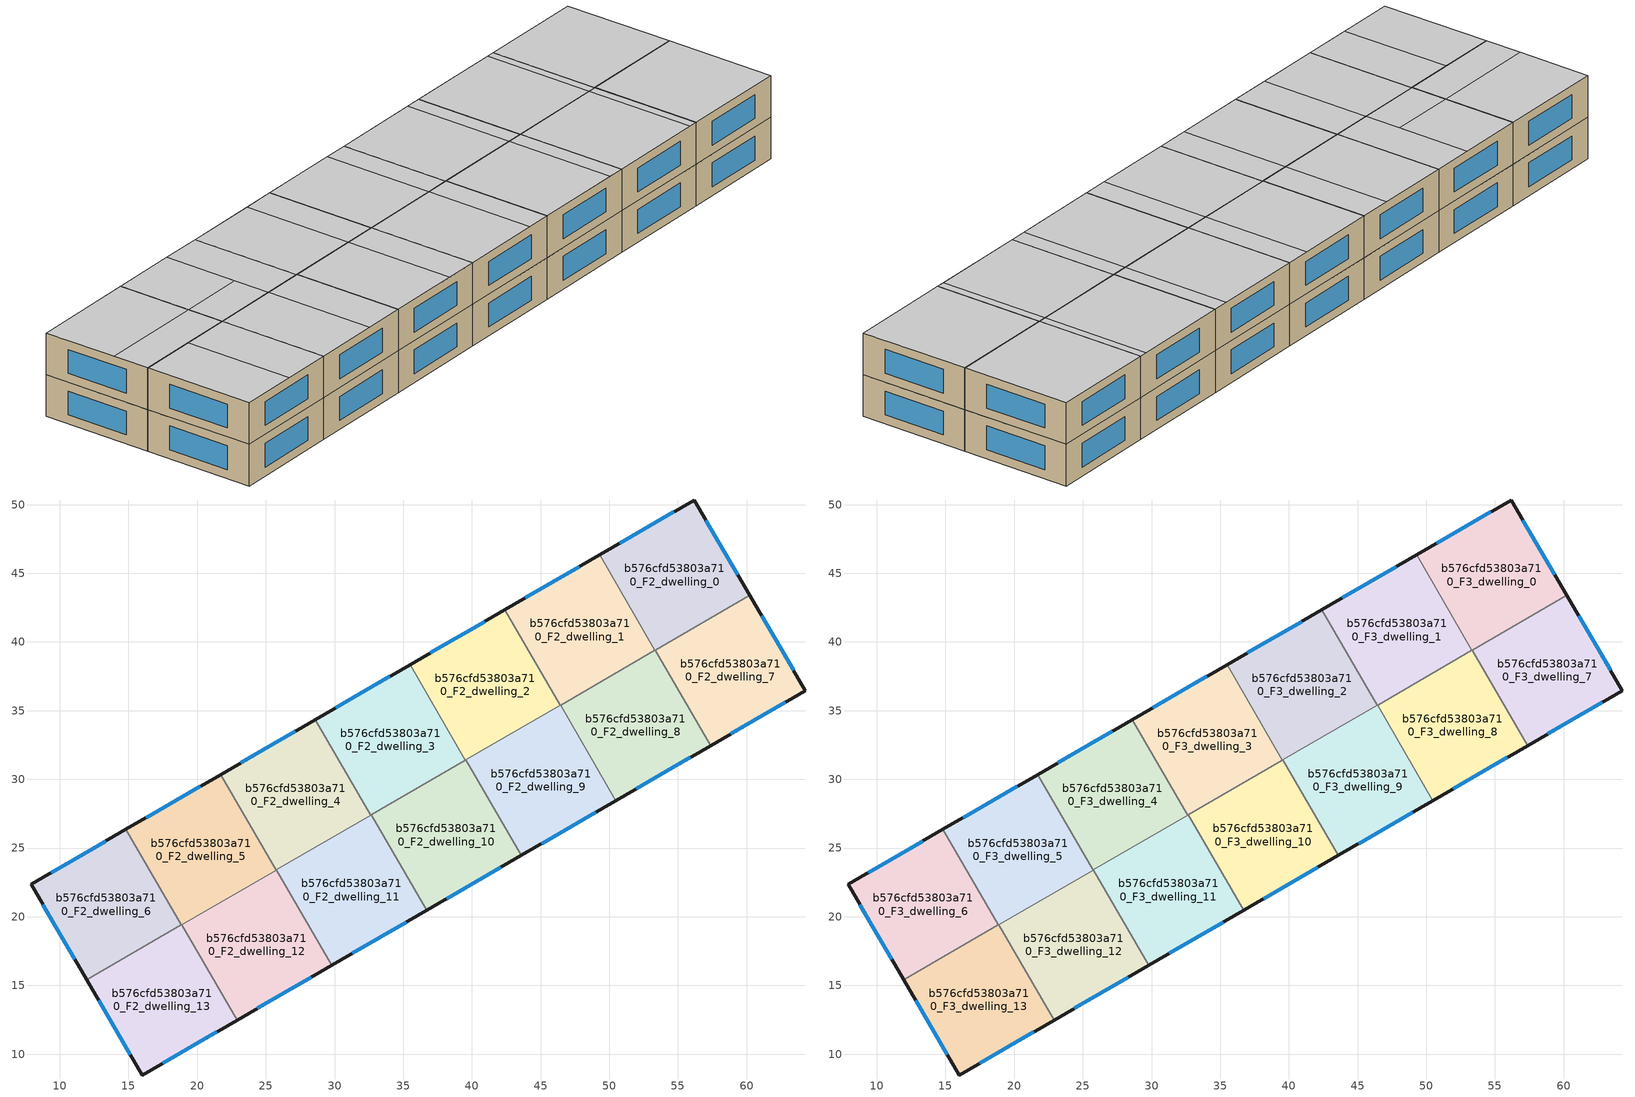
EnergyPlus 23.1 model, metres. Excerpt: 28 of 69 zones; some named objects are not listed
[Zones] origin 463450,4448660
b576cfd53803a710_F2_dwelling_0
 floor to b576cfd53803a710_F1_dwelling_0 (EU_floor_Construction): 56.17,50.33 60.22,43.4 53.32,39.39 49.29,46.34 z6
 wall outside (EU_wall_Construction): 60.22,43.4 56.17,50.33 49.29,46.34 z6:9
 wall to b576cfd53803a710_F2_dwelling_1 (EU_wall_Construction): 49.29,46.34 53.32,39.39 z6:9
 wall to b576cfd53803a710_F2_dwelling_7 (EU_wall_Construction): 53.34,39.41 60.22,43.4 z6:9
 wall to b576cfd53803a710_F2_dwelling_8 (EU_wall_Construction): 53.32,39.39 53.34,39.41 z6:9
 window (EU_Window_Construction): 54.7,49.48 50.76,47.2 / 59.36,44.88 57.04,48.85 z6.64:8.36
b576cfd53803a710_F2_dwelling_1
 floor to b576cfd53803a710_F1_dwelling_1 (EU_floor_Construction): 49.29,46.34 53.32,39.39 46.42,35.4 42.4,42.35 z6
 wall outside (EU_wall_Construction): 49.29,46.34 42.4,42.35 z6:9
 wall to b576cfd53803a710_F2_dwelling_2 (EU_wall_Construction): 42.4,42.35 46.42,35.4 z6:9
 wall to b576cfd53803a710_F2_dwelling_8 (EU_wall_Construction): 46.45,35.41 53.32,39.39 z6:9
 wall to b576cfd53803a710_F2_dwelling_9 (EU_wall_Construction): 46.43,35.4 46.45,35.41 z6:9
 window (EU_Window_Construction): 47.81,45.49 43.87,43.2 z6.64:8.36
b576cfd53803a710_F2_dwelling_10
 floor to b576cfd53803a710_F1_dwelling_10 (EU_floor_Construction): 39.56,31.42 43.59,24.46 36.7,20.47 32.67,27.42 z6
 wall outside (EU_wall_Construction): 36.7,20.47 43.59,24.46 z6:9
 wall to b576cfd53803a710_F2_dwelling_9 (EU_wall_Construction): 43.59,24.46 39.56,31.42 z6:9
 wall to b576cfd53803a710_F2_dwelling_11 (EU_wall_Construction): 32.67,27.42 36.7,20.47 z6:9
 wall to b576cfd53803a710_F2_dwelling_3 (EU_wall_Construction): 39.53,31.4 32.67,27.42 z6:9
 wall to b576cfd53803a710_F2_dwelling_2 (EU_wall_Construction): 39.56,31.42 39.53,31.4 z6:9
 window (EU_Window_Construction): 38.17,21.32 42.11,23.61 z6.64:8.36
b576cfd53803a710_F2_dwelling_11
 floor to b576cfd53803a710_F1_dwelling_11 (EU_floor_Construction): 32.67,27.42 36.7,20.47 29.8,16.47 25.77,23.42 z6
 wall outside (EU_wall_Construction): 29.8,16.47 36.7,20.47 z6:9
 wall to b576cfd53803a710_F2_dwelling_12 (EU_wall_Construction): 25.77,23.42 29.8,16.47 z6:9
 wall to b576cfd53803a710_F2_dwelling_4 (EU_wall_Construction): 32.64,27.4 25.77,23.42 z6:9
 wall to b576cfd53803a710_F2_dwelling_3 (EU_wall_Construction): 32.67,27.42 32.64,27.4 z6:9
 window (EU_Window_Construction): 31.28,17.33 35.22,19.61 z6.64:8.36
b576cfd53803a710_F2_dwelling_12
 floor to b576cfd53803a710_F1_dwelling_12 (EU_floor_Construction): 25.77,23.42 29.8,16.47 22.91,12.47 18.88,19.42 z6
 wall outside (EU_wall_Construction): 22.91,12.47 29.8,16.47 z6:9
 wall to b576cfd53803a710_F2_dwelling_13 (EU_wall_Construction): 18.88,19.42 22.91,12.47 z6:9
 wall to b576cfd53803a710_F2_dwelling_5 (EU_wall_Construction): 25.74,23.4 18.88,19.42 z6:9
 wall to b576cfd53803a710_F2_dwelling_4 (EU_wall_Construction): 25.77,23.42 25.74,23.4 z6:9
 window (EU_Window_Construction): 24.38,13.33 28.32,15.62 z6.64:8.36
b576cfd53803a710_F2_dwelling_13
 floor to b576cfd53803a710_F1_dwelling_13 (EU_floor_Construction): 18.88,19.42 22.91,12.47 16.02,8.48 11.97,15.42 z6
 wall outside (EU_wall_Construction): 11.97,15.42 16.02,8.48 22.91,12.47 z6:9
 wall to b576cfd53803a710_F2_dwelling_6 (EU_wall_Construction): 18.85,19.41 11.97,15.42 z6:9
 wall to b576cfd53803a710_F2_dwelling_5 (EU_wall_Construction): 18.88,19.42 18.85,19.41 z6:9
 window (EU_Window_Construction): 17.49,9.34 21.43,11.62 / 12.83,13.93 15.15,9.97 z6.64:8.36
b576cfd53803a710_F2_dwelling_2
 floor to b576cfd53803a710_F1_dwelling_2 (EU_floor_Construction): 42.4,42.35 46.42,35.4 39.53,31.4 35.5,38.35 z6
 wall outside (EU_wall_Construction): 42.4,42.35 35.5,38.35 z6:9
 wall to b576cfd53803a710_F2_dwelling_3 (EU_wall_Construction): 35.5,38.35 39.53,31.4 z6:9
 wall to b576cfd53803a710_F2_dwelling_9 (EU_wall_Construction): 39.56,31.42 46.42,35.4 z6:9
 window (EU_Window_Construction): 40.92,41.49 36.98,39.21 z6.64:8.36
b576cfd53803a710_F2_dwelling_3
 floor to b576cfd53803a710_F1_dwelling_3 (EU_floor_Construction): 35.5,38.35 39.53,31.4 32.64,27.4 28.61,34.35 z6
 wall outside (EU_wall_Construction): 35.5,38.35 28.61,34.35 z6:9
 wall to b576cfd53803a710_F2_dwelling_4 (EU_wall_Construction): 28.61,34.35 32.64,27.4 z6:9
 window (EU_Window_Construction): 34.02,37.49 30.08,35.21 z6.64:8.36
b576cfd53803a710_F2_dwelling_4
 floor to b576cfd53803a710_F1_dwelling_4 (EU_floor_Construction): 28.61,34.35 32.64,27.4 25.74,23.4 21.71,30.35 z6
 wall outside (EU_wall_Construction): 28.61,34.35 21.71,30.35 z6:9
 wall to b576cfd53803a710_F2_dwelling_5 (EU_wall_Construction): 21.71,30.35 25.74,23.4 z6:9
 window (EU_Window_Construction): 27.13,33.5 23.19,31.21 z6.64:8.36
b576cfd53803a710_F2_dwelling_5
 floor to b576cfd53803a710_F1_dwelling_5 (EU_floor_Construction): 21.71,30.35 25.74,23.4 18.85,19.41 14.82,26.36 z6
 wall outside (EU_wall_Construction): 21.71,30.35 14.82,26.36 z6:9
 wall to b576cfd53803a710_F2_dwelling_6 (EU_wall_Construction): 14.82,26.36 18.85,19.41 z6:9
 window (EU_Window_Construction): 20.24,29.5 16.3,27.21 z6.64:8.36
b576cfd53803a710_F2_dwelling_6
 floor to b576cfd53803a710_F1_dwelling_6 (EU_floor_Construction): 14.82,26.36 18.85,19.41 11.97,15.42 7.91,22.35 z6
 wall outside (EU_wall_Construction): 14.82,26.36 7.91,22.35 11.97,15.42 z6:9
 window (EU_Window_Construction): 8.78,20.87 11.1,16.9 / 13.34,25.5 9.39,23.21 z6.64:8.36
b576cfd53803a710_F2_dwelling_7
 floor to b576cfd53803a710_F1_dwelling_7 (EU_floor_Construction): 60.22,43.4 64.28,36.46 57.38,32.45 53.34,39.41 z6
 wall outside (EU_wall_Construction): 57.38,32.45 64.28,36.46 60.22,43.4 z6:9
 wall to b576cfd53803a710_F2_dwelling_8 (EU_wall_Construction): 53.34,39.41 57.38,32.45 z6:9
 window (EU_Window_Construction): 63.41,37.94 61.09,41.91 / 58.85,33.31 62.8,35.6 z6.64:8.36
b576cfd53803a710_F2_dwelling_8
 floor to b576cfd53803a710_F1_dwelling_8 (EU_floor_Construction): 53.34,39.41 57.38,32.45 50.48,28.46 46.45,35.41 z6
 wall outside (EU_wall_Construction): 50.48,28.46 57.38,32.45 z6:9
 wall to b576cfd53803a710_F2_dwelling_9 (EU_wall_Construction): 46.45,35.41 50.48,28.46 z6:9
 window (EU_Window_Construction): 51.96,29.32 55.9,31.6 z6.64:8.36
b576cfd53803a710_F2_dwelling_9
 floor to b576cfd53803a710_F1_dwelling_9 (EU_floor_Construction): 46.45,35.41 50.48,28.46 43.59,24.46 39.56,31.42 z6
 wall outside (EU_wall_Construction): 43.59,24.46 50.48,28.46 z6:9
 window (EU_Window_Construction): 45.07,25.32 49.01,27.6 z6.64:8.36
b576cfd53803a710_F3_dwelling_0
 floor to b576cfd53803a710_F2_dwelling_0 (EU_floor_Construction): 56.17,50.33 60.22,43.4 53.32,39.39 49.29,46.34 z9
 wall outside (EU_wall_Construction): 60.22,43.4 56.17,50.33 49.29,46.34 z9:12
 wall to b576cfd53803a710_F3_dwelling_1 (EU_wall_Construction): 49.29,46.34 53.32,39.39 z9:12
 wall to b576cfd53803a710_F3_dwelling_7 (EU_wall_Construction): 53.34,39.41 60.22,43.4 z9:12
 wall to b576cfd53803a710_F3_dwelling_8 (EU_wall_Construction): 53.32,39.39 53.34,39.41 z9:12
 window (EU_Window_Construction): 54.7,49.48 50.76,47.2 / 59.36,44.88 57.04,48.85 z9.64:11.36
 ceiling to b576cfd53803a710_F4_dwelling_1 (EU_floor_Construction): 60.22,43.4 56.17,50.33 49.29,46.34 53.32,39.39 z12
b576cfd53803a710_F3_dwelling_1
 floor to b576cfd53803a710_F2_dwelling_1 (EU_floor_Construction): 49.29,46.34 53.32,39.39 46.42,35.4 42.4,42.35 z9
 wall outside (EU_wall_Construction): 49.29,46.34 42.4,42.35 z9:12
 wall to b576cfd53803a710_F3_dwelling_2 (EU_wall_Construction): 42.4,42.35 46.42,35.4 z9:12
 wall to b576cfd53803a710_F3_dwelling_8 (EU_wall_Construction): 46.45,35.41 53.32,39.39 z9:12
 wall to b576cfd53803a710_F3_dwelling_9 (EU_wall_Construction): 46.43,35.4 46.45,35.41 z9:12
 window (EU_Window_Construction): 47.81,45.49 43.87,43.2 z9.64:11.36
 ceiling to b576cfd53803a710_F4_dwelling_3 (EU_floor_Construction): 52.8,39.09 48.77,46.04 42.4,42.35 46.42,35.4 z12
 ceiling to b576cfd53803a710_F4_dwelling_1 (EU_floor_Construction): 53.32,39.39 49.29,46.34 48.77,46.04 52.8,39.09 z12
b576cfd53803a710_F3_dwelling_10
 floor to b576cfd53803a710_F2_dwelling_10 (EU_floor_Construction): 39.56,31.42 43.59,24.46 36.7,20.47 32.67,27.42 z9
 wall outside (EU_wall_Construction): 36.7,20.47 43.59,24.46 z9:12
 wall to b576cfd53803a710_F3_dwelling_9 (EU_wall_Construction): 43.59,24.46 39.56,31.42 z9:12
 wall to b576cfd53803a710_F3_dwelling_11 (EU_wall_Construction): 32.67,27.42 36.7,20.47 z9:12
 wall to b576cfd53803a710_F3_dwelling_3 (EU_wall_Construction): 39.53,31.4 32.67,27.42 z9:12
 wall to b576cfd53803a710_F3_dwelling_2 (EU_wall_Construction): 39.56,31.42 39.53,31.4 z9:12
 window (EU_Window_Construction): 38.17,21.32 42.11,23.61 z9.64:11.36
 ceiling to b576cfd53803a710_F4_dwelling_6 (EU_floor_Construction): 41.98,23.53 37.96,30.49 32.67,27.42 36.7,20.47 z12
 ceiling to b576cfd53803a710_F4_dwelling_4 (EU_floor_Construction): 43.59,24.46 39.56,31.42 37.96,30.48 41.98,23.53 z12
b576cfd53803a710_F3_dwelling_11
 floor to b576cfd53803a710_F2_dwelling_11 (EU_floor_Construction): 32.67,27.42 36.7,20.47 29.8,16.47 25.77,23.42 z9
 wall outside (EU_wall_Construction): 29.8,16.47 36.7,20.47 z9:12
 wall to b576cfd53803a710_F3_dwelling_12 (EU_wall_Construction): 25.77,23.42 29.8,16.47 z9:12
 wall to b576cfd53803a710_F3_dwelling_4 (EU_wall_Construction): 32.64,27.4 25.77,23.42 z9:12
 wall to b576cfd53803a710_F3_dwelling_3 (EU_wall_Construction): 32.67,27.42 32.64,27.4 z9:12
 window (EU_Window_Construction): 31.28,17.33 35.22,19.61 z9.64:11.36
 ceiling to b576cfd53803a710_F4_dwelling_8 (EU_floor_Construction): 34.56,19.23 30.53,26.18 25.77,23.42 29.8,16.47 z12
 ceiling to b576cfd53803a710_F4_dwelling_6 (EU_floor_Construction): 36.7,20.47 32.67,27.42 30.53,26.18 34.56,19.23 z12
b576cfd53803a710_F3_dwelling_12
 floor to b576cfd53803a710_F2_dwelling_12 (EU_floor_Construction): 25.77,23.42 29.8,16.47 22.91,12.47 18.88,19.42 z9
 wall outside (EU_wall_Construction): 22.91,12.47 29.8,16.47 z9:12
 wall to b576cfd53803a710_F3_dwelling_13 (EU_wall_Construction): 18.88,19.42 22.91,12.47 z9:12
 wall to b576cfd53803a710_F3_dwelling_5 (EU_wall_Construction): 25.74,23.4 18.88,19.42 z9:12
 wall to b576cfd53803a710_F3_dwelling_4 (EU_wall_Construction): 25.77,23.42 25.74,23.4 z9:12
 window (EU_Window_Construction): 24.38,13.33 28.32,15.62 z9.64:11.36
 ceiling to b576cfd53803a710_F4_dwelling_10 (EU_floor_Construction): 27.13,14.93 23.11,21.87 18.88,19.42 22.9,12.47 z12
 ceiling to b576cfd53803a710_F4_dwelling_8 (EU_floor_Construction): 29.8,16.47 25.77,23.42 23.11,21.87 27.13,14.93 z12
b576cfd53803a710_F3_dwelling_13
 floor to b576cfd53803a710_F2_dwelling_13 (EU_floor_Construction): 18.88,19.42 22.91,12.47 16.02,8.48 11.97,15.42 z9
 wall outside (EU_wall_Construction): 11.97,15.42 16.02,8.48 22.91,12.47 z9:12
 wall to b576cfd53803a710_F3_dwelling_6 (EU_wall_Construction): 18.85,19.41 11.97,15.42 z9:12
 wall to b576cfd53803a710_F3_dwelling_5 (EU_wall_Construction): 18.88,19.42 18.85,19.41 z9:12
 window (EU_Window_Construction): 17.49,9.34 21.43,11.62 / 12.83,13.93 15.15,9.97 z9.64:11.36
 ceiling to b576cfd53803a710_F4_dwelling_11 (EU_floor_Construction): 19.71,10.62 15.68,17.57 11.97,15.42 16.02,8.48 z12
 ceiling to b576cfd53803a710_F4_dwelling_10 (EU_floor_Construction): 22.9,12.47 18.88,19.42 15.68,17.57 19.71,10.62 z12
b576cfd53803a710_F3_dwelling_2
 floor to b576cfd53803a710_F2_dwelling_2 (EU_floor_Construction): 42.4,42.35 46.42,35.4 39.53,31.4 35.5,38.35 z9
 wall outside (EU_wall_Construction): 42.4,42.35 35.5,38.35 z9:12
 wall to b576cfd53803a710_F3_dwelling_3 (EU_wall_Construction): 35.5,38.35 39.53,31.4 z9:12
 wall to b576cfd53803a710_F3_dwelling_9 (EU_wall_Construction): 39.56,31.42 46.42,35.4 z9:12
 window (EU_Window_Construction): 40.92,41.49 36.98,39.21 z9.64:11.36
 ceiling to b576cfd53803a710_F4_dwelling_5 (EU_floor_Construction): 45.38,34.79 41.35,41.74 35.5,38.35 39.53,31.4 z12
 ceiling to b576cfd53803a710_F4_dwelling_3 (EU_floor_Construction): 46.42,35.4 42.4,42.35 41.35,41.74 45.38,34.79 z12
b576cfd53803a710_F3_dwelling_3
 floor to b576cfd53803a710_F2_dwelling_3 (EU_floor_Construction): 35.5,38.35 39.53,31.4 32.64,27.4 28.61,34.35 z9
 wall outside (EU_wall_Construction): 35.5,38.35 28.61,34.35 z9:12
 wall to b576cfd53803a710_F3_dwelling_4 (EU_wall_Construction): 28.61,34.35 32.64,27.4 z9:12
 window (EU_Window_Construction): 34.02,37.49 30.08,35.21 z9.64:11.36
 ceiling to b576cfd53803a710_F4_dwelling_7 (EU_floor_Construction): 37.95,30.49 33.92,37.43 28.61,34.35 32.64,27.4 z12
 ceiling to b576cfd53803a710_F4_dwelling_5 (EU_floor_Construction): 39.53,31.4 35.5,38.35 33.92,37.43 37.95,30.49 z12
b576cfd53803a710_F3_dwelling_4
 floor to b576cfd53803a710_F2_dwelling_4 (EU_floor_Construction): 28.61,34.35 32.64,27.4 25.74,23.4 21.71,30.35 z9
 wall outside (EU_wall_Construction): 28.61,34.35 21.71,30.35 z9:12
 wall to b576cfd53803a710_F3_dwelling_5 (EU_wall_Construction): 21.71,30.35 25.74,23.4 z9:12
 window (EU_Window_Construction): 27.13,33.5 23.19,31.21 z9.64:11.36
 ceiling to b576cfd53803a710_F4_dwelling_9 (EU_floor_Construction): 30.53,26.18 26.5,33.13 21.71,30.35 25.74,23.4 z12
 ceiling to b576cfd53803a710_F4_dwelling_7 (EU_floor_Construction): 32.64,27.4 28.61,34.35 26.5,33.13 30.53,26.18 z12
b576cfd53803a710_F3_dwelling_5
 floor to b576cfd53803a710_F2_dwelling_5 (EU_floor_Construction): 21.71,30.35 25.74,23.4 18.85,19.41 14.82,26.36 z9
 wall outside (EU_wall_Construction): 21.71,30.35 14.82,26.36 z9:12
 wall to b576cfd53803a710_F3_dwelling_6 (EU_wall_Construction): 14.82,26.36 18.85,19.41 z9:12
 window (EU_Window_Construction): 20.24,29.5 16.3,27.21 z9.64:11.36
 ceiling to b576cfd53803a710_F4_dwelling_12 (EU_floor_Construction): 21.76,24.2 19.08,28.83 14.82,26.36 17.5,21.73 z12
 ceiling to b576cfd53803a710_F4_dwelling_9 (EU_floor_Construction): 25.74,23.4 21.71,30.35 19.08,28.83 23.1,21.88 z12
 ceiling to b576cfd53803a710_F4_dwelling_11 (EU_floor_Construction): 23.1,21.88 21.76,24.2 17.5,21.73 18.85,19.41 z12
b576cfd53803a710_F3_dwelling_6
 floor to b576cfd53803a710_F2_dwelling_6 (EU_floor_Construction): 14.82,26.36 18.85,19.41 11.97,15.42 7.91,22.35 z9
 wall outside (EU_wall_Construction): 14.82,26.36 7.91,22.35 11.97,15.42 z9:12
 window (EU_Window_Construction): 8.78,20.87 11.1,16.9 / 13.34,25.5 9.39,23.21 z9.64:11.36
 ceiling to b576cfd53803a710_F4_dwelling_12 (EU_floor_Construction): 17.5,21.73 14.82,26.36 7.91,22.35 10.61,17.74 z12
 ceiling to b576cfd53803a710_F4_dwelling_11 (EU_floor_Construction): 18.85,19.41 17.5,21.73 10.61,17.74 11.97,15.42 z12
b576cfd53803a710_F3_dwelling_7
 floor to b576cfd53803a710_F2_dwelling_7 (EU_floor_Construction): 60.22,43.4 64.28,36.46 57.38,32.45 53.34,39.41 z9
 wall outside (EU_wall_Construction): 57.38,32.45 64.28,36.46 60.22,43.4 z9:12
 wall to b576cfd53803a710_F3_dwelling_8 (EU_wall_Construction): 53.34,39.41 57.38,32.45 z9:12
 window (EU_Window_Construction): 63.41,37.94 61.09,41.91 / 58.85,33.31 62.8,35.6 z9.64:11.36
 ceiling to b576cfd53803a710_F4_dwelling_0 (EU_floor_Construction): 64.28,36.46 60.23,43.38 53.35,39.4 57.37,32.45 z12
 ceiling to b576cfd53803a710_F4_dwelling_1 (EU_floor_Construction): 60.23,43.38 60.22,43.4 53.34,39.41 53.35,39.4 z12
b576cfd53803a710_F3_dwelling_8
 floor to b576cfd53803a710_F2_dwelling_8 (EU_floor_Construction): 53.34,39.41 57.38,32.45 50.48,28.46 46.45,35.41 z9
 wall outside (EU_wall_Construction): 50.48,28.46 57.38,32.45 z9:12
 wall to b576cfd53803a710_F3_dwelling_9 (EU_wall_Construction): 46.45,35.41 50.48,28.46 z9:12
 window (EU_Window_Construction): 51.96,29.32 55.9,31.6 z9.64:11.36
 ceiling to b576cfd53803a710_F4_dwelling_2 (EU_floor_Construction): 56.83,32.14 52.8,39.09 46.45,35.41 50.48,28.46 z12
 ceiling adiabatic (EU_roof_Construction): 57.38,32.45 53.34,39.41 46.45,35.41 52.8,39.09 56.83,32.14 z12
b576cfd53803a710_F3_dwelling_9
 floor to b576cfd53803a710_F2_dwelling_9 (EU_floor_Construction): 46.45,35.41 50.48,28.46 43.59,24.46 39.56,31.42 z9
 wall outside (EU_wall_Construction): 43.59,24.46 50.48,28.46 z9:12
 window (EU_Window_Construction): 45.07,25.32 49.01,27.6 z9.64:11.36
 ceiling to b576cfd53803a710_F4_dwelling_4 (EU_floor_Construction): 49.41,27.84 45.38,34.79 39.56,31.42 43.59,24.46 z12
 ceiling to b576cfd53803a710_F4_dwelling_2 (EU_floor_Construction): 50.48,28.46 46.45,35.41 45.38,34.79 49.41,27.84 z12
[Building]
EU S2 Campaign: North Axis=0; Terrain=City; Solar Distribution=FullExterior
[Site:Location]
Yerevan-Zvartnots.Intl.AP: Latitude=40.15; Longitude=44.383; Time Zone=4; Elevation=854
[SizingPeriod:WeatherFileDays]
AnnualSizingPeriod: Begin Month=1; Begin Day of Month=1; End Month=12; End Day of Month=31; Day of Week for Start Day=Monday; Use Weather File Daylight Saving Period=No; Use Weather File Rain and Snow Indicators=No
[MATERIAL]
EU_InternalMass_Material: Roughness=MediumRough; Thickness=0.1; Conductivity=1; Density=1800; Specific Heat=900; Thermal Absorptance=0.9; Solar Absorptance=0.7; Visible Absorptance=0.7
[MATERIAL:NOMASS] Roughness=MediumRough; Thermal Absorptance=0.9; Solar Absorptance=0.7; Visible Absorptance=0.7
Name | Thermal Resistance
EU_wall_NoMass | 1.05043
EU_roof_NoMass | 1.45357
EU_floor_NoMass | 0.478065
[WINDOWMATERIAL:SIMPLEGLAZINGSYSTEM]
EU_Window_SimpleGlazing: UFactor=2.5566; Solar Heat Gain Coefficient=0.75; Visible Transmittance=0.75
[CONSTRUCTION]
EU_wall_Construction: EU_wall_NoMass
EU_roof_Construction: EU_roof_NoMass
EU_floor_Construction: EU_floor_NoMass
EU_Window_Construction: EU_Window_SimpleGlazing
EU_InternalMass_Construction: EU_InternalMass_Material
[ZONE] Type=1; Multiplier=1; Ceiling Height=autocalculate; Floor Area=autocalculate; Part of Total Floor Area=Yes
Name | Volume
b576cfd53803a710_F2_dwelling_0; b576cfd53803a710_F3_dwelling_0 | 192.055
b576cfd53803a710_F2_dwelling_1; b576cfd53803a710_F3_dwelling_1 | 192.076
b576cfd53803a710_F2_dwelling_10; b576cfd53803a710_F3_dwelling_10; b576cfd53803a710_F2_dwelling_13; b576cfd53803a710_F3_dwelling_13 | 192.084
b576cfd53803a710_F2_dwelling_11; b576cfd53803a710_F3_dwelling_11 | 192.052
b576cfd53803a710_F2_dwelling_12; b576cfd53803a710_F3_dwelling_12; b576cfd53803a710_F2_dwelling_3; b576cfd53803a710_F3_dwelling_3 | 192.08
b576cfd53803a710_F2_dwelling_2; b576cfd53803a710_F3_dwelling_2; b576cfd53803a710_F2_dwelling_5; b576cfd53803a710_F3_dwelling_5 | 192.064
b576cfd53803a710_F2_dwelling_4; b576cfd53803a710_F3_dwelling_4 | 192.079
b576cfd53803a710_F2_dwelling_6; b576cfd53803a710_F3_dwelling_6 | 192.063
b576cfd53803a710_F2_dwelling_7; b576cfd53803a710_F3_dwelling_7 | 192.091
b576cfd53803a710_F2_dwelling_8; b576cfd53803a710_F3_dwelling_8 | 192.067
b576cfd53803a710_F2_dwelling_9; b576cfd53803a710_F3_dwelling_9 | 192.068
[INTERNALMASS] Construction=EU_InternalMass_Construction
Name | Zone or ZoneList | Surface Area
b576cfd53803a710_F2_dwelling_0_EU_InternalMass | b576cfd53803a710_F2_dwelling_0 | 64.0183
b576cfd53803a710_F2_dwelling_1_EU_InternalMass | b576cfd53803a710_F2_dwelling_1 | 64.0252
b576cfd53803a710_F2_dwelling_2_EU_InternalMass | b576cfd53803a710_F2_dwelling_2 | 64.0212
b576cfd53803a710_F2_dwelling_3_EU_InternalMass | b576cfd53803a710_F2_dwelling_3 | 64.0267
b576cfd53803a710_F2_dwelling_4_EU_InternalMass | b576cfd53803a710_F2_dwelling_4 | 64.0267
b576cfd53803a710_F2_dwelling_5_EU_InternalMass | b576cfd53803a710_F2_dwelling_5 | 64.0212
b576cfd53803a710_F2_dwelling_6_EU_InternalMass | b576cfd53803a710_F2_dwelling_6 | 64.0209
b576cfd53803a710_F2_dwelling_7_EU_InternalMass | b576cfd53803a710_F2_dwelling_7 | 64.0305
b576cfd53803a710_F2_dwelling_8_EU_InternalMass | b576cfd53803a710_F2_dwelling_8 | 64.0224
b576cfd53803a710_F2_dwelling_9_EU_InternalMass | b576cfd53803a710_F2_dwelling_9 | 64.0225
b576cfd53803a710_F2_dwelling_10_EU_InternalMass | b576cfd53803a710_F2_dwelling_10 | 64.0281
b576cfd53803a710_F2_dwelling_11_EU_InternalMass | b576cfd53803a710_F2_dwelling_11 | 64.0172
b576cfd53803a710_F2_dwelling_12_EU_InternalMass | b576cfd53803a710_F2_dwelling_12 | 64.0268
b576cfd53803a710_F2_dwelling_13_EU_InternalMass | b576cfd53803a710_F2_dwelling_13 | 64.028
b576cfd53803a710_F3_dwelling_0_EU_InternalMass | b576cfd53803a710_F3_dwelling_0 | 64.0183
b576cfd53803a710_F3_dwelling_1_EU_InternalMass | b576cfd53803a710_F3_dwelling_1 | 64.0252
b576cfd53803a710_F3_dwelling_2_EU_InternalMass | b576cfd53803a710_F3_dwelling_2 | 64.0212
b576cfd53803a710_F3_dwelling_3_EU_InternalMass | b576cfd53803a710_F3_dwelling_3 | 64.0267
b576cfd53803a710_F3_dwelling_4_EU_InternalMass | b576cfd53803a710_F3_dwelling_4 | 64.0267
b576cfd53803a710_F3_dwelling_5_EU_InternalMass | b576cfd53803a710_F3_dwelling_5 | 64.0212
b576cfd53803a710_F3_dwelling_6_EU_InternalMass | b576cfd53803a710_F3_dwelling_6 | 64.0209
b576cfd53803a710_F3_dwelling_7_EU_InternalMass | b576cfd53803a710_F3_dwelling_7 | 64.0305
b576cfd53803a710_F3_dwelling_8_EU_InternalMass | b576cfd53803a710_F3_dwelling_8 | 64.0224
b576cfd53803a710_F3_dwelling_9_EU_InternalMass | b576cfd53803a710_F3_dwelling_9 | 64.0225
b576cfd53803a710_F3_dwelling_10_EU_InternalMass | b576cfd53803a710_F3_dwelling_10 | 64.0281
b576cfd53803a710_F3_dwelling_11_EU_InternalMass | b576cfd53803a710_F3_dwelling_11 | 64.0172
b576cfd53803a710_F3_dwelling_12_EU_InternalMass | b576cfd53803a710_F3_dwelling_12 | 64.0268
b576cfd53803a710_F3_dwelling_13_EU_InternalMass | b576cfd53803a710_F3_dwelling_13 | 64.028
[OTHEREQUIPMENT] Fuel Type=Electricity; Design Level Calculation Method=Watts/Area; Power per Zone Floor Area=1; Fraction Latent=0; Fraction Radiant=0; Fraction Lost=0; Carbon Dioxide Generation Rate=0; EndUse Subcategory=EU_Step8_InternalGains
Name | Zone or ZoneList or Space or SpaceList | Schedule
EU_Step8_InternalGain_b576cfd53803a710_F2_dwelling_0_f000 | b576cfd53803a710_F2_dwelling_0 | EU_Step8_GainSchedule_b576cfd53803a710_F2_dwelling_0_f000
EU_Step8_InternalGain_b576cfd53803a710_F2_dwelling_1_f000 | b576cfd53803a710_F2_dwelling_1 | EU_Step8_GainSchedule_b576cfd53803a710_F2_dwelling_1_f000
EU_Step8_InternalGain_b576cfd53803a710_F2_dwelling_2_f000 | b576cfd53803a710_F2_dwelling_2 | EU_Step8_GainSchedule_b576cfd53803a710_F2_dwelling_2_f000
EU_Step8_InternalGain_b576cfd53803a710_F2_dwelling_3_f000 | b576cfd53803a710_F2_dwelling_3 | EU_Step8_GainSchedule_b576cfd53803a710_F2_dwelling_3_f000
EU_Step8_InternalGain_b576cfd53803a710_F2_dwelling_4_f000 | b576cfd53803a710_F2_dwelling_4 | EU_Step8_GainSchedule_b576cfd53803a710_F2_dwelling_4_f000
EU_Step8_InternalGain_b576cfd53803a710_F2_dwelling_5_f000 | b576cfd53803a710_F2_dwelling_5 | EU_Step8_GainSchedule_b576cfd53803a710_F2_dwelling_5_f000
EU_Step8_InternalGain_b576cfd53803a710_F2_dwelling_6_f000 | b576cfd53803a710_F2_dwelling_6 | EU_Step8_GainSchedule_b576cfd53803a710_F2_dwelling_6_f000
EU_Step8_InternalGain_b576cfd53803a710_F2_dwelling_7_f000 | b576cfd53803a710_F2_dwelling_7 | EU_Step8_GainSchedule_b576cfd53803a710_F2_dwelling_7_f000
EU_Step8_InternalGain_b576cfd53803a710_F2_dwelling_8_f000 | b576cfd53803a710_F2_dwelling_8 | EU_Step8_GainSchedule_b576cfd53803a710_F2_dwelling_8_f000
EU_Step8_InternalGain_b576cfd53803a710_F2_dwelling_9_f000 | b576cfd53803a710_F2_dwelling_9 | EU_Step8_GainSchedule_b576cfd53803a710_F2_dwelling_9_f000
EU_Step8_InternalGain_b576cfd53803a710_F2_dwelling_10_f000 | b576cfd53803a710_F2_dwelling_10 | EU_Step8_GainSchedule_b576cfd53803a710_F2_dwelling_10_f000
EU_Step8_InternalGain_b576cfd53803a710_F2_dwelling_11_f000 | b576cfd53803a710_F2_dwelling_11 | EU_Step8_GainSchedule_b576cfd53803a710_F2_dwelling_11_f000
EU_Step8_InternalGain_b576cfd53803a710_F2_dwelling_12_f000 | b576cfd53803a710_F2_dwelling_12 | EU_Step8_GainSchedule_b576cfd53803a710_F2_dwelling_12_f000
EU_Step8_InternalGain_b576cfd53803a710_F2_dwelling_13_f000 | b576cfd53803a710_F2_dwelling_13 | EU_Step8_GainSchedule_b576cfd53803a710_F2_dwelling_13_f000
EU_Step8_InternalGain_b576cfd53803a710_F3_dwelling_0_f000 | b576cfd53803a710_F3_dwelling_0 | EU_Step8_GainSchedule_b576cfd53803a710_F3_dwelling_0_f000
EU_Step8_InternalGain_b576cfd53803a710_F3_dwelling_1_f000 | b576cfd53803a710_F3_dwelling_1 | EU_Step8_GainSchedule_b576cfd53803a710_F3_dwelling_1_f000
EU_Step8_InternalGain_b576cfd53803a710_F3_dwelling_2_f000 | b576cfd53803a710_F3_dwelling_2 | EU_Step8_GainSchedule_b576cfd53803a710_F3_dwelling_2_f000
EU_Step8_InternalGain_b576cfd53803a710_F3_dwelling_3_f000 | b576cfd53803a710_F3_dwelling_3 | EU_Step8_GainSchedule_b576cfd53803a710_F3_dwelling_3_f000
EU_Step8_InternalGain_b576cfd53803a710_F3_dwelling_4_f000 | b576cfd53803a710_F3_dwelling_4 | EU_Step8_GainSchedule_b576cfd53803a710_F3_dwelling_4_f000
EU_Step8_InternalGain_b576cfd53803a710_F3_dwelling_5_f000 | b576cfd53803a710_F3_dwelling_5 | EU_Step8_GainSchedule_b576cfd53803a710_F3_dwelling_5_f000
EU_Step8_InternalGain_b576cfd53803a710_F3_dwelling_6_f000 | b576cfd53803a710_F3_dwelling_6 | EU_Step8_GainSchedule_b576cfd53803a710_F3_dwelling_6_f000
EU_Step8_InternalGain_b576cfd53803a710_F3_dwelling_7_f000 | b576cfd53803a710_F3_dwelling_7 | EU_Step8_GainSchedule_b576cfd53803a710_F3_dwelling_7_f000
EU_Step8_InternalGain_b576cfd53803a710_F3_dwelling_8_f000 | b576cfd53803a710_F3_dwelling_8 | EU_Step8_GainSchedule_b576cfd53803a710_F3_dwelling_8_f000
EU_Step8_InternalGain_b576cfd53803a710_F3_dwelling_9_f000 | b576cfd53803a710_F3_dwelling_9 | EU_Step8_GainSchedule_b576cfd53803a710_F3_dwelling_9_f000
EU_Step8_InternalGain_b576cfd53803a710_F3_dwelling_10_f000 | b576cfd53803a710_F3_dwelling_10 | EU_Step8_GainSchedule_b576cfd53803a710_F3_dwelling_10_f000
EU_Step8_InternalGain_b576cfd53803a710_F3_dwelling_11_f000 | b576cfd53803a710_F3_dwelling_11 | EU_Step8_GainSchedule_b576cfd53803a710_F3_dwelling_11_f000
EU_Step8_InternalGain_b576cfd53803a710_F3_dwelling_12_f000 | b576cfd53803a710_F3_dwelling_12 | EU_Step8_GainSchedule_b576cfd53803a710_F3_dwelling_12_f000
EU_Step8_InternalGain_b576cfd53803a710_F3_dwelling_13_f000 | b576cfd53803a710_F3_dwelling_13 | EU_Step8_GainSchedule_b576cfd53803a710_F3_dwelling_13_f000
[ZONEVENTILATION:DESIGNFLOWRATE] Schedule=EU_AlwaysOn; Design Flow Rate Calculation Method=AirChanges/Hour; Air Changes per Hour=0.557805; Ventilation Type=Natural; Fan Pressure Rise=0; Fan Total Efficiency=1; Constant Term Coefficient=1; Temperature Term Coefficient=0; Velocity Term Coefficient=0; Velocity Squared Term Coefficient=0; Minimum Indoor Temperature=-100; Maximum Indoor Temperature=100; Delta Temperature=-100; Minimum Outdoor Temperature=-100; Maximum Outdoor Temperature=100; Maximum Wind Speed=40
Name | Zone or ZoneList or Space or SpaceList
EU_ConstantAir_b576cfd53803a710_F2_dwelling_0 | b576cfd53803a710_F2_dwelling_0
EU_ConstantAir_b576cfd53803a710_F2_dwelling_1 | b576cfd53803a710_F2_dwelling_1
EU_ConstantAir_b576cfd53803a710_F2_dwelling_2 | b576cfd53803a710_F2_dwelling_2
EU_ConstantAir_b576cfd53803a710_F2_dwelling_3 | b576cfd53803a710_F2_dwelling_3
EU_ConstantAir_b576cfd53803a710_F2_dwelling_4 | b576cfd53803a710_F2_dwelling_4
EU_ConstantAir_b576cfd53803a710_F2_dwelling_5 | b576cfd53803a710_F2_dwelling_5
EU_ConstantAir_b576cfd53803a710_F2_dwelling_6 | b576cfd53803a710_F2_dwelling_6
EU_ConstantAir_b576cfd53803a710_F2_dwelling_7 | b576cfd53803a710_F2_dwelling_7
EU_ConstantAir_b576cfd53803a710_F2_dwelling_8 | b576cfd53803a710_F2_dwelling_8
EU_ConstantAir_b576cfd53803a710_F2_dwelling_9 | b576cfd53803a710_F2_dwelling_9
EU_ConstantAir_b576cfd53803a710_F2_dwelling_10 | b576cfd53803a710_F2_dwelling_10
EU_ConstantAir_b576cfd53803a710_F2_dwelling_11 | b576cfd53803a710_F2_dwelling_11
EU_ConstantAir_b576cfd53803a710_F2_dwelling_12 | b576cfd53803a710_F2_dwelling_12
EU_ConstantAir_b576cfd53803a710_F2_dwelling_13 | b576cfd53803a710_F2_dwelling_13
EU_ConstantAir_b576cfd53803a710_F3_dwelling_0 | b576cfd53803a710_F3_dwelling_0
EU_ConstantAir_b576cfd53803a710_F3_dwelling_1 | b576cfd53803a710_F3_dwelling_1
EU_ConstantAir_b576cfd53803a710_F3_dwelling_2 | b576cfd53803a710_F3_dwelling_2
EU_ConstantAir_b576cfd53803a710_F3_dwelling_3 | b576cfd53803a710_F3_dwelling_3
EU_ConstantAir_b576cfd53803a710_F3_dwelling_4 | b576cfd53803a710_F3_dwelling_4
EU_ConstantAir_b576cfd53803a710_F3_dwelling_5 | b576cfd53803a710_F3_dwelling_5
EU_ConstantAir_b576cfd53803a710_F3_dwelling_6 | b576cfd53803a710_F3_dwelling_6
EU_ConstantAir_b576cfd53803a710_F3_dwelling_7 | b576cfd53803a710_F3_dwelling_7
EU_ConstantAir_b576cfd53803a710_F3_dwelling_8 | b576cfd53803a710_F3_dwelling_8
EU_ConstantAir_b576cfd53803a710_F3_dwelling_9 | b576cfd53803a710_F3_dwelling_9
EU_ConstantAir_b576cfd53803a710_F3_dwelling_10 | b576cfd53803a710_F3_dwelling_10
EU_ConstantAir_b576cfd53803a710_F3_dwelling_11 | b576cfd53803a710_F3_dwelling_11
EU_ConstantAir_b576cfd53803a710_F3_dwelling_12 | b576cfd53803a710_F3_dwelling_12
EU_ConstantAir_b576cfd53803a710_F3_dwelling_13 | b576cfd53803a710_F3_dwelling_13
[HVACTEMPLATE:ZONE:IDEALLOADSAIRSYSTEM] System Availability Schedule=EU_AlwaysOn; Maximum Heating Supply Air Temperature=50; Minimum Cooling Supply Air Temperature=13; Maximum Heating Supply Air Humidity Ratio=0.0156; Minimum Cooling Supply Air Humidity Ratio=0.0077; Heating Limit=NoLimit; Cooling Limit=NoLimit; Heating Availability Schedule=EU_AlwaysOn; Cooling Availability Schedule=EU_CoolingOff; Dehumidification Control Type=ConstantSensibleHeatRatio; Cooling Sensible Heat Ratio=0.7; Dehumidification Setpoint=60; Humidification Control Type=None; Humidification Setpoint=30; Outdoor Air Method=None; Outdoor Air Flow Rate per Person=0.00944; Outdoor Air Flow Rate per Zone Floor Area=0; Outdoor Air Flow Rate per Zone=0; Demand Controlled Ventilation Type=None; Outdoor Air Economizer Type=NoEconomizer; Heat Recovery Type=None; Sensible Heat Recovery Effectiveness=0.7; Latent Heat Recovery Effectiveness=0.65
Name | Template Thermostat
b576cfd53803a710_F2_dwelling_0 | EU_HeatOnly_b576cfd53803a710_F2_dwelling_0
b576cfd53803a710_F2_dwelling_1 | EU_HeatOnly_b576cfd53803a710_F2_dwelling_1
b576cfd53803a710_F2_dwelling_2 | EU_HeatOnly_b576cfd53803a710_F2_dwelling_2
b576cfd53803a710_F2_dwelling_3 | EU_HeatOnly_b576cfd53803a710_F2_dwelling_3
b576cfd53803a710_F2_dwelling_4 | EU_HeatOnly_b576cfd53803a710_F2_dwelling_4
b576cfd53803a710_F2_dwelling_5 | EU_HeatOnly_b576cfd53803a710_F2_dwelling_5
b576cfd53803a710_F2_dwelling_6 | EU_HeatOnly_b576cfd53803a710_F2_dwelling_6
b576cfd53803a710_F2_dwelling_7 | EU_HeatOnly_b576cfd53803a710_F2_dwelling_7
b576cfd53803a710_F2_dwelling_8 | EU_HeatOnly_b576cfd53803a710_F2_dwelling_8
b576cfd53803a710_F2_dwelling_9 | EU_HeatOnly_b576cfd53803a710_F2_dwelling_9
b576cfd53803a710_F2_dwelling_10 | EU_HeatOnly_b576cfd53803a710_F2_dwelling_10
b576cfd53803a710_F2_dwelling_11 | EU_HeatOnly_b576cfd53803a710_F2_dwelling_11
b576cfd53803a710_F2_dwelling_12 | EU_HeatOnly_b576cfd53803a710_F2_dwelling_12
b576cfd53803a710_F2_dwelling_13 | EU_HeatOnly_b576cfd53803a710_F2_dwelling_13
b576cfd53803a710_F3_dwelling_0 | EU_HeatOnly_b576cfd53803a710_F3_dwelling_0
b576cfd53803a710_F3_dwelling_1 | EU_HeatOnly_b576cfd53803a710_F3_dwelling_1
b576cfd53803a710_F3_dwelling_2 | EU_HeatOnly_b576cfd53803a710_F3_dwelling_2
b576cfd53803a710_F3_dwelling_3 | EU_HeatOnly_b576cfd53803a710_F3_dwelling_3
b576cfd53803a710_F3_dwelling_4 | EU_HeatOnly_b576cfd53803a710_F3_dwelling_4
b576cfd53803a710_F3_dwelling_5 | EU_HeatOnly_b576cfd53803a710_F3_dwelling_5
b576cfd53803a710_F3_dwelling_6 | EU_HeatOnly_b576cfd53803a710_F3_dwelling_6
b576cfd53803a710_F3_dwelling_7 | EU_HeatOnly_b576cfd53803a710_F3_dwelling_7
b576cfd53803a710_F3_dwelling_8 | EU_HeatOnly_b576cfd53803a710_F3_dwelling_8
b576cfd53803a710_F3_dwelling_9 | EU_HeatOnly_b576cfd53803a710_F3_dwelling_9
b576cfd53803a710_F3_dwelling_10 | EU_HeatOnly_b576cfd53803a710_F3_dwelling_10
b576cfd53803a710_F3_dwelling_11 | EU_HeatOnly_b576cfd53803a710_F3_dwelling_11
b576cfd53803a710_F3_dwelling_12 | EU_HeatOnly_b576cfd53803a710_F3_dwelling_12
b576cfd53803a710_F3_dwelling_13 | EU_HeatOnly_b576cfd53803a710_F3_dwelling_13
[SIZING:ZONE] Zone Cooling Design Supply Air Temperature Input Method=SupplyAirTemperature; Zone Cooling Design Supply Air Temperature=13; Zone Heating Design Supply Air Temperature Input Method=SupplyAirTemperature; Zone Heating Design Supply Air Temperature=50; Zone Cooling Design Supply Air Humidity Ratio=0.008; Zone Heating Design Supply Air Humidity Ratio=0.008; Cooling Design Air Flow Method=DesignDay; Cooling Design Air Flow Rate=0; Cooling Minimum Air Flow per Zone Floor Area=0.000762; Cooling Minimum Air Flow=0; Cooling Minimum Air Flow Fraction=0.2; Heating Design Air Flow Method=DesignDay; Heating Design Air Flow Rate=0; Heating Maximum Air Flow per Zone Floor Area=0.002032; Heating Maximum Air Flow=0.141576; Heating Maximum Air Flow Fraction=0.3; Account for Dedicated Outdoor Air System=No; Dedicated Outdoor Air System Control Strategy=NeutralSupplyAir; Dedicated Outdoor Air Low Setpoint Temperature for Design=autosize; Dedicated Outdoor Air High Setpoint Temperature for Design=autosize; Zone Load Sizing Method=Sensible Load Only No Latent Load; Zone Latent Cooling Design Supply Air Humidity Ratio Input Method=HumidityRatioDifference; Zone Cooling Design Supply Air Humidity Ratio Difference=0.005; Zone Latent Heating Design Supply Air Humidity Ratio Input Method=HumidityRatioDifference; Zone Humidification Design Supply Air Humidity Ratio Difference=0.005
b576cfd53803a710_F2_dwelling_0; b576cfd53803a710_F2_dwelling_1; b576cfd53803a710_F2_dwelling_2; b576cfd53803a710_F2_dwelling_3; b576cfd53803a710_F2_dwelling_4; b576cfd53803a710_F2_dwelling_5; b576cfd53803a710_F2_dwelling_6; b576cfd53803a710_F2_dwelling_7; b576cfd53803a710_F2_dwelling_8; b576cfd53803a710_F2_dwelling_9; b576cfd53803a710_F2_dwelling_10; b576cfd53803a710_F2_dwelling_11; b576cfd53803a710_F2_dwelling_12; b576cfd53803a710_F2_dwelling_13; b576cfd53803a710_F3_dwelling_0; b576cfd53803a710_F3_dwelling_1; b576cfd53803a710_F3_dwelling_2; b576cfd53803a710_F3_dwelling_3; b576cfd53803a710_F3_dwelling_4; b576cfd53803a710_F3_dwelling_5; b576cfd53803a710_F3_dwelling_6; b576cfd53803a710_F3_dwelling_7; b576cfd53803a710_F3_dwelling_8; b576cfd53803a710_F3_dwelling_9; b576cfd53803a710_F3_dwelling_10; b576cfd53803a710_F3_dwelling_11; b576cfd53803a710_F3_dwelling_12; b576cfd53803a710_F3_dwelling_13
[SCHEDULE:CONSTANT]
Name | Hourly Value
EU_AlwaysOn | 1
EU_CoolingOff | 0
[SCHEDULE:FILE] Column Number=1; Rows to Skip at Top=0; Number of Hours of Data=8760; Column Separator=Comma; Interpolate to Timestep=No; Minutes per Item=60; Adjust Schedule for Daylight Savings=Yes
Name | File
EU_Step8_GainSchedule_b576cfd53803a710_F2_dwelling_0_f000 | ../../schedules/b576cfd53803a710/b576cfd53803a710_F2_dwelling_0_f000_gain.csv
EU_Step8_GainSchedule_b576cfd53803a710_F2_dwelling_1_f000 | ../../schedules/b576cfd53803a710/b576cfd53803a710_F2_dwelling_1_f000_gain.csv
EU_Step8_GainSchedule_b576cfd53803a710_F2_dwelling_2_f000 | ../../schedules/b576cfd53803a710/b576cfd53803a710_F2_dwelling_2_f000_gain.csv
EU_Step8_GainSchedule_b576cfd53803a710_F2_dwelling_3_f000 | ../../schedules/b576cfd53803a710/b576cfd53803a710_F2_dwelling_3_f000_gain.csv
EU_Step8_GainSchedule_b576cfd53803a710_F2_dwelling_4_f000 | ../../schedules/b576cfd53803a710/b576cfd53803a710_F2_dwelling_4_f000_gain.csv
EU_Step8_GainSchedule_b576cfd53803a710_F2_dwelling_5_f000 | ../../schedules/b576cfd53803a710/b576cfd53803a710_F2_dwelling_5_f000_gain.csv
EU_Step8_GainSchedule_b576cfd53803a710_F2_dwelling_6_f000 | ../../schedules/b576cfd53803a710/b576cfd53803a710_F2_dwelling_6_f000_gain.csv
EU_Step8_GainSchedule_b576cfd53803a710_F2_dwelling_7_f000 | ../../schedules/b576cfd53803a710/b576cfd53803a710_F2_dwelling_7_f000_gain.csv
EU_Step8_GainSchedule_b576cfd53803a710_F2_dwelling_8_f000 | ../../schedules/b576cfd53803a710/b576cfd53803a710_F2_dwelling_8_f000_gain.csv
EU_Step8_GainSchedule_b576cfd53803a710_F2_dwelling_9_f000 | ../../schedules/b576cfd53803a710/b576cfd53803a710_F2_dwelling_9_f000_gain.csv
EU_Step8_GainSchedule_b576cfd53803a710_F2_dwelling_10_f000 | ../../schedules/b576cfd53803a710/b576cfd53803a710_F2_dwelling_10_f000_gain.csv
EU_Step8_GainSchedule_b576cfd53803a710_F2_dwelling_11_f000 | ../../schedules/b576cfd53803a710/b576cfd53803a710_F2_dwelling_11_f000_gain.csv
EU_Step8_GainSchedule_b576cfd53803a710_F2_dwelling_12_f000 | ../../schedules/b576cfd53803a710/b576cfd53803a710_F2_dwelling_12_f000_gain.csv
EU_Step8_GainSchedule_b576cfd53803a710_F2_dwelling_13_f000 | ../../schedules/b576cfd53803a710/b576cfd53803a710_F2_dwelling_13_f000_gain.csv
EU_Step8_GainSchedule_b576cfd53803a710_F3_dwelling_0_f000 | ../../schedules/b576cfd53803a710/b576cfd53803a710_F3_dwelling_0_f000_gain.csv
EU_Step8_GainSchedule_b576cfd53803a710_F3_dwelling_1_f000 | ../../schedules/b576cfd53803a710/b576cfd53803a710_F3_dwelling_1_f000_gain.csv
EU_Step8_GainSchedule_b576cfd53803a710_F3_dwelling_2_f000 | ../../schedules/b576cfd53803a710/b576cfd53803a710_F3_dwelling_2_f000_gain.csv
EU_Step8_GainSchedule_b576cfd53803a710_F3_dwelling_3_f000 | ../../schedules/b576cfd53803a710/b576cfd53803a710_F3_dwelling_3_f000_gain.csv
EU_Step8_GainSchedule_b576cfd53803a710_F3_dwelling_4_f000 | ../../schedules/b576cfd53803a710/b576cfd53803a710_F3_dwelling_4_f000_gain.csv
EU_Step8_GainSchedule_b576cfd53803a710_F3_dwelling_5_f000 | ../../schedules/b576cfd53803a710/b576cfd53803a710_F3_dwelling_5_f000_gain.csv
EU_Step8_GainSchedule_b576cfd53803a710_F3_dwelling_6_f000 | ../../schedules/b576cfd53803a710/b576cfd53803a710_F3_dwelling_6_f000_gain.csv
EU_Step8_GainSchedule_b576cfd53803a710_F3_dwelling_7_f000 | ../../schedules/b576cfd53803a710/b576cfd53803a710_F3_dwelling_7_f000_gain.csv
EU_Step8_GainSchedule_b576cfd53803a710_F3_dwelling_8_f000 | ../../schedules/b576cfd53803a710/b576cfd53803a710_F3_dwelling_8_f000_gain.csv
EU_Step8_GainSchedule_b576cfd53803a710_F3_dwelling_9_f000 | ../../schedules/b576cfd53803a710/b576cfd53803a710_F3_dwelling_9_f000_gain.csv
EU_Step8_GainSchedule_b576cfd53803a710_F3_dwelling_10_f000 | ../../schedules/b576cfd53803a710/b576cfd53803a710_F3_dwelling_10_f000_gain.csv
EU_Step8_GainSchedule_b576cfd53803a710_F3_dwelling_11_f000 | ../../schedules/b576cfd53803a710/b576cfd53803a710_F3_dwelling_11_f000_gain.csv
EU_Step8_GainSchedule_b576cfd53803a710_F3_dwelling_12_f000 | ../../schedules/b576cfd53803a710/b576cfd53803a710_F3_dwelling_12_f000_gain.csv
EU_Step8_GainSchedule_b576cfd53803a710_F3_dwelling_13_f000 | ../../schedules/b576cfd53803a710/b576cfd53803a710_F3_dwelling_13_f000_gain.csv
